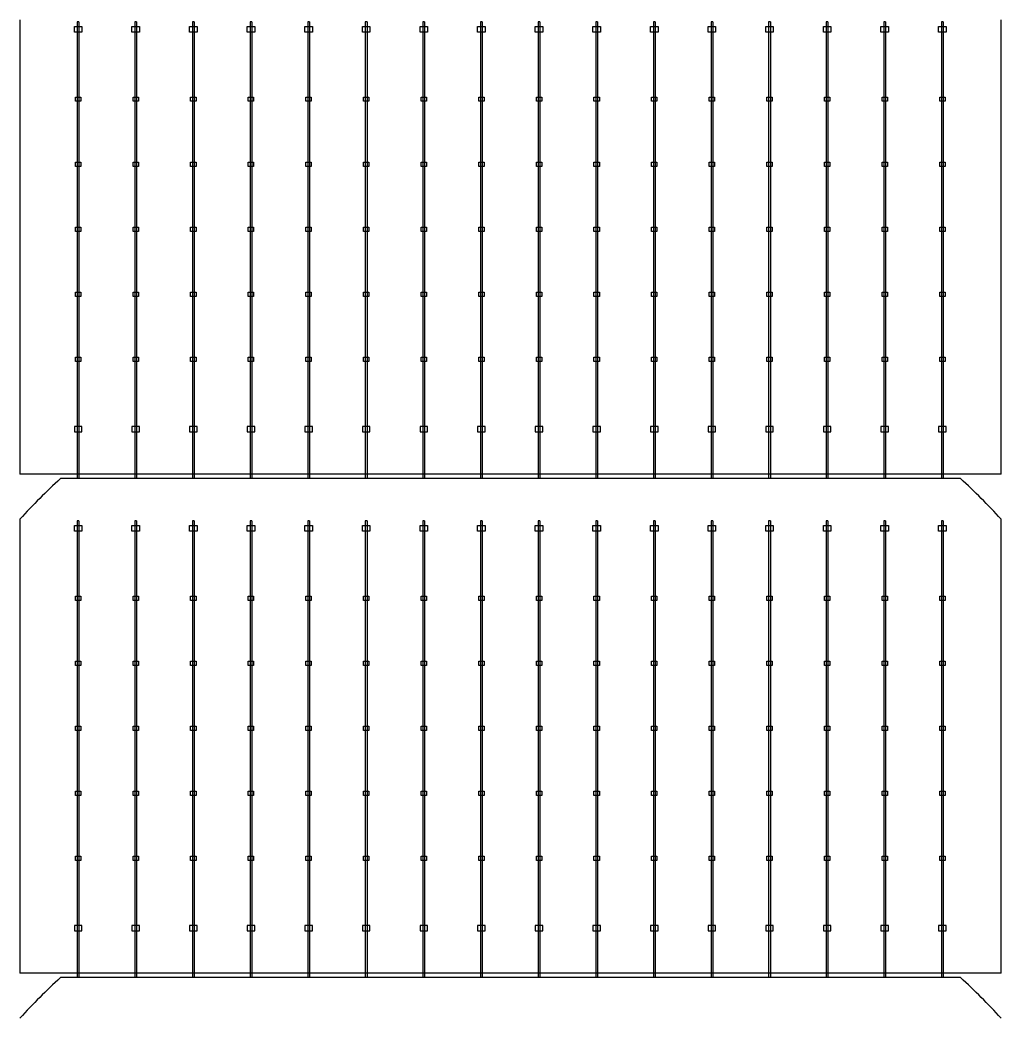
# Model space of a CAD drawing. Header units: millimetres. Extents: x 10297564 to 11610295, y -9287743 to -8409454.
# Drawn here: x 10393046 to 10395587, y -9083989 to -9081404 of the extents above; entities that cross this region are included whole.
import ezdxf

# ---------------------------------------------------------------- set-up
doc = ezdxf.new("R2010")
doc.units = ezdxf.units.MM
doc.header["$LTSCALE"] = 100

msp = doc.modelspace()

# ---------------------------------------------------------------- linework, layer by layer
for p, q in [((10393194.1, -9081408.9), (10393194.1, -9082591.8)), ((10393198.6, -9081408.9), (10393198.6, -9082591.8)), ((10393343.3, -9081408.9), (10393343.3, -9082591.8)), ((10393347.8, -9081408.9), (10393347.8, -9082591.8)), ((10393492.6, -9081408.9), (10393492.6, -9082591.8)), ((10393497, -9081408.9), (10393497, -9082591.8)), ((10393641.8, -9081408.9), (10393641.8, -9082591.8)), ((10393646.3, -9081408.9), (10393646.3, -9082591.8)), ((10393791.1, -9081408.9), (10393791.1, -9082591.8)), ((10393795.5, -9081408.9), (10393795.5, -9082591.8)), ((10393940.3, -9081408.9), (10393940.3, -9082591.8)), ((10393944.8, -9081408.9), (10393944.8, -9082591.8)), ((10394089.6, -9081408.9), (10394089.6, -9082591.8)), ((10394094, -9081408.9), (10394094, -9082591.8)), ((10394238.8, -9081408.9), (10394238.8, -9082591.8)), ((10394243.3, -9081408.9), (10394243.3, -9082591.8)), ((10394388.1, -9081408.9), (10394388.1, -9082591.8)), ((10394392.5, -9081408.9), (10394392.5, -9082591.8)), ((10394537.3, -9081408.9), (10394537.3, -9082591.8)), ((10394541.8, -9081408.9), (10394541.8, -9082591.8)), ((10394686.6, -9081408.9), (10394686.6, -9082591.8)), ((10394691, -9081408.9), (10394691, -9082591.8)), ((10394835.8, -9081408.9), (10394835.8, -9082591.8)), ((10394840.3, -9081408.9), (10394840.3, -9082591.8)), ((10394985.1, -9081408.9), (10394985.1, -9082591.8)), ((10394989.5, -9081408.9), (10394989.5, -9082591.8)), ((10395134.3, -9081408.9), (10395134.3, -9082591.8)), ((10395138.8, -9081408.9), (10395138.8, -9082591.8)), ((10395283.6, -9081408.9), (10395283.6, -9082591.8)), ((10395288, -9081408.9), (10395288, -9082591.8)), ((10395432.8, -9081408.9), (10395432.8, -9082591.8)), ((10395437.3, -9081408.9), (10395437.3, -9082591.8)), ((10395587.1, -9082580.6), (10393045.7, -9082580.6)), ((10393194.1, -9082701.6), (10393194.1, -9083884.5)), ((10393198.6, -9082701.6), (10393198.6, -9083884.5)), ((10393343.3, -9082701.6), (10393343.3, -9083884.5)), ((10393347.8, -9082701.6), (10393347.8, -9083884.5)), ((10393492.6, -9082701.6), (10393492.6, -9083884.5)), ((10393497, -9082701.6), (10393497, -9083884.5)), ((10393641.8, -9082701.6), (10393641.8, -9083884.5)), ((10393646.3, -9082701.6), (10393646.3, -9083884.5)), ((10393791.1, -9082701.6), (10393791.1, -9083884.5)), ((10393795.5, -9082701.6), (10393795.5, -9083884.5)), ((10393940.3, -9082701.6), (10393940.3, -9083884.5)), ((10393944.8, -9082701.6), (10393944.8, -9083884.5)), ((10394089.6, -9082701.6), (10394089.6, -9083884.5)), ((10394094, -9082701.6), (10394094, -9083884.5)), ((10394238.8, -9082701.6), (10394238.8, -9083884.5)), ((10394243.3, -9082701.6), (10394243.3, -9083884.5)), ((10394388.1, -9082701.6), (10394388.1, -9083884.5)), ((10394392.5, -9082701.6), (10394392.5, -9083884.5)), ((10394537.3, -9082701.6), (10394537.3, -9083884.5)), ((10394541.8, -9082701.6), (10394541.8, -9083884.5)), ((10394686.6, -9082701.6), (10394686.6, -9083884.5)), ((10394691, -9082701.6), (10394691, -9083884.5)), ((10394835.8, -9082701.6), (10394835.8, -9083884.5)), ((10394840.3, -9082701.6), (10394840.3, -9083884.5)), ((10394985.1, -9082701.6), (10394985.1, -9083884.5)), ((10394989.5, -9082701.6), (10394989.5, -9083884.5)), ((10395134.3, -9082701.6), (10395134.3, -9083884.5)), ((10395138.8, -9082701.6), (10395138.8, -9083884.5)), ((10395283.6, -9082701.6), (10395283.6, -9083884.5)), ((10395288, -9082701.6), (10395288, -9083884.5)), ((10395432.8, -9082701.6), (10395432.8, -9083884.5)), ((10395437.3, -9082701.6), (10395437.3, -9083884.5)), ((10395587.1, -9083873.3), (10393045.7, -9083873.3))]:
    msp.add_line(p, q)
for points in [[(10393045.7, -9081403.8), (10393045.7, -9082580.6)], [(10395587.1, -9082580.6), (10395587.1, -9081403.8)], [(10393198.6, -9081408.9), (10393194.1, -9081408.9)], [(10393347.8, -9081408.9), (10393343.3, -9081408.9)], [(10393497, -9081408.9), (10393492.6, -9081408.9)], [(10393646.3, -9081408.9), (10393641.8, -9081408.9)], [(10393795.5, -9081408.9), (10393791.1, -9081408.9)], [(10393944.8, -9081408.9), (10393940.3, -9081408.9)], [(10394094, -9081408.9), (10394089.6, -9081408.9)], [(10394243.3, -9081408.9), (10394238.8, -9081408.9)], [(10394392.5, -9081408.9), (10394388.1, -9081408.9)], [(10394541.8, -9081408.9), (10394537.3, -9081408.9)], [(10394691, -9081408.9), (10394686.6, -9081408.9)], [(10394840.3, -9081408.9), (10394835.8, -9081408.9)], [(10394989.5, -9081408.9), (10394985.1, -9081408.9)], [(10395138.8, -9081408.9), (10395134.3, -9081408.9)], [(10395288, -9081408.9), (10395283.6, -9081408.9)], [(10395437.3, -9081408.9), (10395432.8, -9081408.9)], [(10395482.4, -9082591.8), (10393150.4, -9082591.8)], [(10393045.7, -9082696.5), (10393045.7, -9083873.3)], [(10395587.1, -9083873.3), (10395587.1, -9082696.5)], [(10393198.6, -9082701.6), (10393194.1, -9082701.6)], [(10393347.8, -9082701.6), (10393343.3, -9082701.6)], [(10393497, -9082701.6), (10393492.6, -9082701.6)], [(10393646.3, -9082701.6), (10393641.8, -9082701.6)], [(10393795.5, -9082701.6), (10393791.1, -9082701.6)], [(10393944.8, -9082701.6), (10393940.3, -9082701.6)], [(10394094, -9082701.6), (10394089.6, -9082701.6)], [(10394243.3, -9082701.6), (10394238.8, -9082701.6)], [(10394392.5, -9082701.6), (10394388.1, -9082701.6)], [(10394541.8, -9082701.6), (10394537.3, -9082701.6)], [(10394691, -9082701.6), (10394686.6, -9082701.6)], [(10394840.3, -9082701.6), (10394835.8, -9082701.6)], [(10394989.5, -9082701.6), (10394985.1, -9082701.6)], [(10395138.8, -9082701.6), (10395134.3, -9082701.6)], [(10395288, -9082701.6), (10395283.6, -9082701.6)], [(10395437.3, -9082701.6), (10395432.8, -9082701.6)], [(10395482.4, -9083884.4), (10393150.4, -9083884.4)]]:
    msp.add_lwpolyline(points)
for points in [[(10393186.6, -9081435), (10393186.6, -9081421.1), (10393206.1, -9081421.1), (10393206.1, -9081435)], [(10393335.8, -9081435), (10393335.8, -9081421.1), (10393355.3, -9081421.1), (10393355.3, -9081435)], [(10393485.1, -9081435), (10393485.1, -9081421.1), (10393504.6, -9081421.1), (10393504.6, -9081435)], [(10393634.3, -9081435), (10393634.3, -9081421.1), (10393653.8, -9081421.1), (10393653.8, -9081435)], [(10393783.5, -9081435), (10393783.5, -9081421.1), (10393803.1, -9081421.1), (10393803.1, -9081435)], [(10393932.8, -9081435), (10393932.8, -9081421.1), (10393952.3, -9081421.1), (10393952.3, -9081435)], [(10394082, -9081435), (10394082, -9081421.1), (10394101.6, -9081421.1), (10394101.6, -9081435)], [(10394231.3, -9081435), (10394231.3, -9081421.1), (10394250.8, -9081421.1), (10394250.8, -9081435)], [(10394380.5, -9081435), (10394380.5, -9081421.1), (10394400.1, -9081421.1), (10394400.1, -9081435)], [(10394529.8, -9081435), (10394529.8, -9081421.1), (10394549.3, -9081421.1), (10394549.3, -9081435)], [(10394679, -9081435), (10394679, -9081421.1), (10394698.6, -9081421.1), (10394698.6, -9081435)], [(10394828.3, -9081435), (10394828.3, -9081421.1), (10394847.8, -9081421.1), (10394847.8, -9081435)], [(10394977.5, -9081435), (10394977.5, -9081421.1), (10394997.1, -9081421.1), (10394997.1, -9081435)], [(10395126.8, -9081435), (10395126.8, -9081421.1), (10395146.3, -9081421.1), (10395146.3, -9081435)], [(10395276, -9081435), (10395276, -9081421.1), (10395295.6, -9081421.1), (10395295.6, -9081435)], [(10395425.3, -9081435), (10395425.3, -9081421.1), (10395444.8, -9081421.1), (10395444.8, -9081435)], [(10393203.3, -9081614.5), (10393189.3, -9081614.5), (10393189.3, -9081603.4), (10393203.3, -9081603.4)], [(10393352.5, -9081614.5), (10393338.6, -9081614.5), (10393338.6, -9081603.4), (10393352.5, -9081603.4)], [(10393501.8, -9081614.5), (10393487.8, -9081614.5), (10393487.8, -9081603.4), (10393501.8, -9081603.4)], [(10393651, -9081614.5), (10393637.1, -9081614.5), (10393637.1, -9081603.4), (10393651, -9081603.4)], [(10393800.3, -9081614.5), (10393786.3, -9081614.5), (10393786.3, -9081603.4), (10393800.3, -9081603.4)], [(10393949.5, -9081614.5), (10393935.6, -9081614.5), (10393935.6, -9081603.4), (10393949.5, -9081603.4)], [(10394098.8, -9081614.5), (10394084.8, -9081614.5), (10394084.8, -9081603.4), (10394098.8, -9081603.4)], [(10394248, -9081614.5), (10394234.1, -9081614.5), (10394234.1, -9081603.4), (10394248, -9081603.4)], [(10394397.3, -9081614.5), (10394383.3, -9081614.5), (10394383.3, -9081603.4), (10394397.3, -9081603.4)], [(10394546.5, -9081614.5), (10394532.6, -9081614.5), (10394532.6, -9081603.4), (10394546.5, -9081603.4)], [(10394695.8, -9081614.5), (10394681.8, -9081614.5), (10394681.8, -9081603.4), (10394695.8, -9081603.4)], [(10394845, -9081614.5), (10394831.1, -9081614.5), (10394831.1, -9081603.4), (10394845, -9081603.4)], [(10394994.3, -9081614.5), (10394980.3, -9081614.5), (10394980.3, -9081603.4), (10394994.3, -9081603.4)], [(10395143.5, -9081614.5), (10395129.6, -9081614.5), (10395129.6, -9081603.4), (10395143.5, -9081603.4)], [(10395292.8, -9081614.5), (10395278.8, -9081614.5), (10395278.8, -9081603.4), (10395292.8, -9081603.4)], [(10395442, -9081614.5), (10395428.1, -9081614.5), (10395428.1, -9081603.4), (10395442, -9081603.4)], [(10393203.3, -9081783), (10393189.3, -9081783), (10393189.3, -9081771.9), (10393203.3, -9081771.9)], [(10393352.5, -9081783), (10393338.6, -9081783), (10393338.6, -9081771.9), (10393352.5, -9081771.9)], [(10393501.8, -9081783), (10393487.8, -9081783), (10393487.8, -9081771.9), (10393501.8, -9081771.9)], [(10393651, -9081783), (10393637.1, -9081783), (10393637.1, -9081771.9), (10393651, -9081771.9)], [(10393800.3, -9081783), (10393786.3, -9081783), (10393786.3, -9081771.9), (10393800.3, -9081771.9)], [(10393949.5, -9081783), (10393935.6, -9081783), (10393935.6, -9081771.9), (10393949.5, -9081771.9)], [(10394098.8, -9081783), (10394084.8, -9081783), (10394084.8, -9081771.9), (10394098.8, -9081771.9)], [(10394248, -9081783), (10394234.1, -9081783), (10394234.1, -9081771.9), (10394248, -9081771.9)], [(10394397.3, -9081783), (10394383.3, -9081783), (10394383.3, -9081771.9), (10394397.3, -9081771.9)], [(10394546.5, -9081783), (10394532.6, -9081783), (10394532.6, -9081771.9), (10394546.5, -9081771.9)], [(10394695.8, -9081783), (10394681.8, -9081783), (10394681.8, -9081771.9), (10394695.8, -9081771.9)], [(10394845, -9081783), (10394831.1, -9081783), (10394831.1, -9081771.9), (10394845, -9081771.9)], [(10394994.3, -9081783), (10394980.3, -9081783), (10394980.3, -9081771.9), (10394994.3, -9081771.9)], [(10395143.5, -9081783), (10395129.6, -9081783), (10395129.6, -9081771.9), (10395143.5, -9081771.9)], [(10395292.8, -9081783), (10395278.8, -9081783), (10395278.8, -9081771.9), (10395292.8, -9081771.9)], [(10395442, -9081783), (10395428.1, -9081783), (10395428.1, -9081771.9), (10395442, -9081771.9)], [(10393203.3, -9081951.5), (10393189.3, -9081951.5), (10393189.3, -9081940.4), (10393203.3, -9081940.4)], [(10393352.5, -9081951.5), (10393338.6, -9081951.5), (10393338.6, -9081940.4), (10393352.5, -9081940.4)], [(10393501.8, -9081951.5), (10393487.8, -9081951.5), (10393487.8, -9081940.4), (10393501.8, -9081940.4)], [(10393651, -9081951.5), (10393637.1, -9081951.5), (10393637.1, -9081940.4), (10393651, -9081940.4)], [(10393800.3, -9081951.5), (10393786.3, -9081951.5), (10393786.3, -9081940.4), (10393800.3, -9081940.4)], [(10393949.5, -9081951.5), (10393935.6, -9081951.5), (10393935.6, -9081940.4), (10393949.5, -9081940.4)], [(10394098.8, -9081951.5), (10394084.8, -9081951.5), (10394084.8, -9081940.4), (10394098.8, -9081940.4)], [(10394248, -9081951.5), (10394234.1, -9081951.5), (10394234.1, -9081940.4), (10394248, -9081940.4)], [(10394397.3, -9081951.5), (10394383.3, -9081951.5), (10394383.3, -9081940.4), (10394397.3, -9081940.4)], [(10394546.5, -9081951.5), (10394532.6, -9081951.5), (10394532.6, -9081940.4), (10394546.5, -9081940.4)], [(10394695.8, -9081951.5), (10394681.8, -9081951.5), (10394681.8, -9081940.4), (10394695.8, -9081940.4)], [(10394845, -9081951.5), (10394831.1, -9081951.5), (10394831.1, -9081940.4), (10394845, -9081940.4)], [(10394994.3, -9081951.5), (10394980.3, -9081951.5), (10394980.3, -9081940.4), (10394994.3, -9081940.4)], [(10395143.5, -9081951.5), (10395129.6, -9081951.5), (10395129.6, -9081940.4), (10395143.5, -9081940.4)], [(10395292.8, -9081951.5), (10395278.8, -9081951.5), (10395278.8, -9081940.4), (10395292.8, -9081940.4)], [(10395442, -9081951.5), (10395428.1, -9081951.5), (10395428.1, -9081940.4), (10395442, -9081940.4)], [(10393203.3, -9082120), (10393189.3, -9082120), (10393189.3, -9082108.9), (10393203.3, -9082108.9)], [(10393352.5, -9082120), (10393338.6, -9082120), (10393338.6, -9082108.9), (10393352.5, -9082108.9)], [(10393501.8, -9082120), (10393487.8, -9082120), (10393487.8, -9082108.9), (10393501.8, -9082108.9)], [(10393651, -9082120), (10393637.1, -9082120), (10393637.1, -9082108.9), (10393651, -9082108.9)], [(10393800.3, -9082120), (10393786.3, -9082120), (10393786.3, -9082108.9), (10393800.3, -9082108.9)], [(10393949.5, -9082120), (10393935.6, -9082120), (10393935.6, -9082108.9), (10393949.5, -9082108.9)], [(10394098.8, -9082120), (10394084.8, -9082120), (10394084.8, -9082108.9), (10394098.8, -9082108.9)], [(10394248, -9082120), (10394234.1, -9082120), (10394234.1, -9082108.9), (10394248, -9082108.9)], [(10394397.3, -9082120), (10394383.3, -9082120), (10394383.3, -9082108.9), (10394397.3, -9082108.9)], [(10394546.5, -9082120), (10394532.6, -9082120), (10394532.6, -9082108.9), (10394546.5, -9082108.9)], [(10394695.8, -9082120), (10394681.8, -9082120), (10394681.8, -9082108.9), (10394695.8, -9082108.9)], [(10394845, -9082120), (10394831.1, -9082120), (10394831.1, -9082108.9), (10394845, -9082108.9)], [(10394994.3, -9082120), (10394980.3, -9082120), (10394980.3, -9082108.9), (10394994.3, -9082108.9)], [(10395143.5, -9082120), (10395129.6, -9082120), (10395129.6, -9082108.9), (10395143.5, -9082108.9)], [(10395292.8, -9082120), (10395278.8, -9082120), (10395278.8, -9082108.9), (10395292.8, -9082108.9)], [(10395442, -9082120), (10395428.1, -9082120), (10395428.1, -9082108.9), (10395442, -9082108.9)], [(10393203.3, -9082288.5), (10393189.3, -9082288.5), (10393189.3, -9082277.4), (10393203.3, -9082277.4)], [(10393352.5, -9082288.5), (10393338.6, -9082288.5), (10393338.6, -9082277.4), (10393352.5, -9082277.4)], [(10393501.8, -9082288.5), (10393487.8, -9082288.5), (10393487.8, -9082277.4), (10393501.8, -9082277.4)], [(10393651, -9082288.5), (10393637.1, -9082288.5), (10393637.1, -9082277.4), (10393651, -9082277.4)], [(10393800.3, -9082288.5), (10393786.3, -9082288.5), (10393786.3, -9082277.4), (10393800.3, -9082277.4)], [(10393949.5, -9082288.5), (10393935.6, -9082288.5), (10393935.6, -9082277.4), (10393949.5, -9082277.4)], [(10394098.8, -9082288.5), (10394084.8, -9082288.5), (10394084.8, -9082277.4), (10394098.8, -9082277.4)], [(10394248, -9082288.5), (10394234.1, -9082288.5), (10394234.1, -9082277.4), (10394248, -9082277.4)], [(10394397.3, -9082288.5), (10394383.3, -9082288.5), (10394383.3, -9082277.4), (10394397.3, -9082277.4)], [(10394546.5, -9082288.5), (10394532.6, -9082288.5), (10394532.6, -9082277.4), (10394546.5, -9082277.4)], [(10394695.8, -9082288.5), (10394681.8, -9082288.5), (10394681.8, -9082277.4), (10394695.8, -9082277.4)], [(10394845, -9082288.5), (10394831.1, -9082288.5), (10394831.1, -9082277.4), (10394845, -9082277.4)], [(10394994.3, -9082288.5), (10394980.3, -9082288.5), (10394980.3, -9082277.4), (10394994.3, -9082277.4)], [(10395143.5, -9082288.5), (10395129.6, -9082288.5), (10395129.6, -9082277.4), (10395143.5, -9082277.4)], [(10395292.8, -9082288.5), (10395278.8, -9082288.5), (10395278.8, -9082277.4), (10395292.8, -9082277.4)], [(10395442, -9082288.5), (10395428.1, -9082288.5), (10395428.1, -9082277.4), (10395442, -9082277.4)], [(10393186.6, -9082456.9), (10393186.6, -9082470.8), (10393206.1, -9082470.8), (10393206.1, -9082456.9)], [(10393335.8, -9082456.9), (10393335.8, -9082470.8), (10393355.3, -9082470.8), (10393355.3, -9082456.9)], [(10393485.1, -9082456.9), (10393485.1, -9082470.8), (10393504.6, -9082470.8), (10393504.6, -9082456.9)], [(10393634.3, -9082456.9), (10393634.3, -9082470.8), (10393653.8, -9082470.8), (10393653.8, -9082456.9)], [(10393783.5, -9082456.9), (10393783.5, -9082470.8), (10393803.1, -9082470.8), (10393803.1, -9082456.9)], [(10393932.8, -9082456.9), (10393932.8, -9082470.8), (10393952.3, -9082470.8), (10393952.3, -9082456.9)], [(10394082, -9082456.9), (10394082, -9082470.8), (10394101.6, -9082470.8), (10394101.6, -9082456.9)], [(10394231.3, -9082456.9), (10394231.3, -9082470.8), (10394250.8, -9082470.8), (10394250.8, -9082456.9)], [(10394380.5, -9082456.9), (10394380.5, -9082470.8), (10394400.1, -9082470.8), (10394400.1, -9082456.9)], [(10394529.8, -9082456.9), (10394529.8, -9082470.8), (10394549.3, -9082470.8), (10394549.3, -9082456.9)], [(10394679, -9082456.9), (10394679, -9082470.8), (10394698.6, -9082470.8), (10394698.6, -9082456.9)], [(10394828.3, -9082456.9), (10394828.3, -9082470.8), (10394847.8, -9082470.8), (10394847.8, -9082456.9)], [(10394977.5, -9082456.9), (10394977.5, -9082470.8), (10394997.1, -9082470.8), (10394997.1, -9082456.9)], [(10395126.8, -9082456.9), (10395126.8, -9082470.8), (10395146.3, -9082470.8), (10395146.3, -9082456.9)], [(10395276, -9082456.9), (10395276, -9082470.8), (10395295.6, -9082470.8), (10395295.6, -9082456.9)], [(10395425.3, -9082456.9), (10395425.3, -9082470.8), (10395444.8, -9082470.8), (10395444.8, -9082456.9)], [(10393186.6, -9082727.7), (10393186.6, -9082713.7), (10393206.1, -9082713.7), (10393206.1, -9082727.7)], [(10393335.8, -9082727.7), (10393335.8, -9082713.7), (10393355.3, -9082713.7), (10393355.3, -9082727.7)], [(10393485.1, -9082727.7), (10393485.1, -9082713.7), (10393504.6, -9082713.7), (10393504.6, -9082727.7)], [(10393634.3, -9082727.7), (10393634.3, -9082713.7), (10393653.8, -9082713.7), (10393653.8, -9082727.7)], [(10393783.5, -9082727.7), (10393783.5, -9082713.7), (10393803.1, -9082713.7), (10393803.1, -9082727.7)], [(10393932.8, -9082727.7), (10393932.8, -9082713.7), (10393952.3, -9082713.7), (10393952.3, -9082727.7)], [(10394082, -9082727.7), (10394082, -9082713.7), (10394101.6, -9082713.7), (10394101.6, -9082727.7)], [(10394231.3, -9082727.7), (10394231.3, -9082713.7), (10394250.8, -9082713.7), (10394250.8, -9082727.7)], [(10394380.5, -9082727.7), (10394380.5, -9082713.7), (10394400.1, -9082713.7), (10394400.1, -9082727.7)], [(10394529.8, -9082727.7), (10394529.8, -9082713.7), (10394549.3, -9082713.7), (10394549.3, -9082727.7)], [(10394679, -9082727.7), (10394679, -9082713.7), (10394698.6, -9082713.7), (10394698.6, -9082727.7)], [(10394828.3, -9082727.7), (10394828.3, -9082713.7), (10394847.8, -9082713.7), (10394847.8, -9082727.7)], [(10394977.5, -9082727.7), (10394977.5, -9082713.7), (10394997.1, -9082713.7), (10394997.1, -9082727.7)], [(10395126.8, -9082727.7), (10395126.8, -9082713.7), (10395146.3, -9082713.7), (10395146.3, -9082727.7)], [(10395276, -9082727.7), (10395276, -9082713.7), (10395295.6, -9082713.7), (10395295.6, -9082727.7)], [(10395425.3, -9082727.7), (10395425.3, -9082713.7), (10395444.8, -9082713.7), (10395444.8, -9082727.7)], [(10393203.3, -9082907.2), (10393189.3, -9082907.2), (10393189.3, -9082896), (10393203.3, -9082896)], [(10393352.5, -9082907.2), (10393338.6, -9082907.2), (10393338.6, -9082896), (10393352.5, -9082896)], [(10393501.8, -9082907.2), (10393487.8, -9082907.2), (10393487.8, -9082896), (10393501.8, -9082896)], [(10393651, -9082907.2), (10393637.1, -9082907.2), (10393637.1, -9082896), (10393651, -9082896)], [(10393800.3, -9082907.2), (10393786.3, -9082907.2), (10393786.3, -9082896), (10393800.3, -9082896)], [(10393949.5, -9082907.2), (10393935.6, -9082907.2), (10393935.6, -9082896), (10393949.5, -9082896)], [(10394098.8, -9082907.2), (10394084.8, -9082907.2), (10394084.8, -9082896), (10394098.8, -9082896)], [(10394248, -9082907.2), (10394234.1, -9082907.2), (10394234.1, -9082896), (10394248, -9082896)], [(10394397.3, -9082907.2), (10394383.3, -9082907.2), (10394383.3, -9082896), (10394397.3, -9082896)], [(10394546.5, -9082907.2), (10394532.6, -9082907.2), (10394532.6, -9082896), (10394546.5, -9082896)], [(10394695.8, -9082907.2), (10394681.8, -9082907.2), (10394681.8, -9082896), (10394695.8, -9082896)], [(10394845, -9082907.2), (10394831.1, -9082907.2), (10394831.1, -9082896), (10394845, -9082896)], [(10394994.3, -9082907.2), (10394980.3, -9082907.2), (10394980.3, -9082896), (10394994.3, -9082896)], [(10395143.5, -9082907.2), (10395129.6, -9082907.2), (10395129.6, -9082896), (10395143.5, -9082896)], [(10395292.8, -9082907.2), (10395278.8, -9082907.2), (10395278.8, -9082896), (10395292.8, -9082896)], [(10395442, -9082907.2), (10395428.1, -9082907.2), (10395428.1, -9082896), (10395442, -9082896)], [(10393203.3, -9083075.7), (10393189.3, -9083075.7), (10393189.3, -9083064.5), (10393203.3, -9083064.5)], [(10393352.5, -9083075.7), (10393338.6, -9083075.7), (10393338.6, -9083064.5), (10393352.5, -9083064.5)], [(10393501.8, -9083075.7), (10393487.8, -9083075.7), (10393487.8, -9083064.5), (10393501.8, -9083064.5)], [(10393651, -9083075.7), (10393637.1, -9083075.7), (10393637.1, -9083064.5), (10393651, -9083064.5)], [(10393800.3, -9083075.7), (10393786.3, -9083075.7), (10393786.3, -9083064.5), (10393800.3, -9083064.5)], [(10393949.5, -9083075.7), (10393935.6, -9083075.7), (10393935.6, -9083064.5), (10393949.5, -9083064.5)], [(10394098.8, -9083075.7), (10394084.8, -9083075.7), (10394084.8, -9083064.5), (10394098.8, -9083064.5)], [(10394248, -9083075.7), (10394234.1, -9083075.7), (10394234.1, -9083064.5), (10394248, -9083064.5)], [(10394397.3, -9083075.7), (10394383.3, -9083075.7), (10394383.3, -9083064.5), (10394397.3, -9083064.5)], [(10394546.5, -9083075.7), (10394532.6, -9083075.7), (10394532.6, -9083064.5), (10394546.5, -9083064.5)], [(10394695.8, -9083075.7), (10394681.8, -9083075.7), (10394681.8, -9083064.5), (10394695.8, -9083064.5)], [(10394845, -9083075.7), (10394831.1, -9083075.7), (10394831.1, -9083064.5), (10394845, -9083064.5)], [(10394994.3, -9083075.7), (10394980.3, -9083075.7), (10394980.3, -9083064.5), (10394994.3, -9083064.5)], [(10395143.5, -9083075.7), (10395129.6, -9083075.7), (10395129.6, -9083064.5), (10395143.5, -9083064.5)], [(10395292.8, -9083075.7), (10395278.8, -9083075.7), (10395278.8, -9083064.5), (10395292.8, -9083064.5)], [(10395442, -9083075.7), (10395428.1, -9083075.7), (10395428.1, -9083064.5), (10395442, -9083064.5)], [(10393203.3, -9083244.2), (10393189.3, -9083244.2), (10393189.3, -9083233), (10393203.3, -9083233)], [(10393352.5, -9083244.2), (10393338.6, -9083244.2), (10393338.6, -9083233), (10393352.5, -9083233)], [(10393501.8, -9083244.2), (10393487.8, -9083244.2), (10393487.8, -9083233), (10393501.8, -9083233)], [(10393651, -9083244.2), (10393637.1, -9083244.2), (10393637.1, -9083233), (10393651, -9083233)], [(10393800.3, -9083244.2), (10393786.3, -9083244.2), (10393786.3, -9083233), (10393800.3, -9083233)], [(10393949.5, -9083244.2), (10393935.6, -9083244.2), (10393935.6, -9083233), (10393949.5, -9083233)], [(10394098.8, -9083244.2), (10394084.8, -9083244.2), (10394084.8, -9083233), (10394098.8, -9083233)], [(10394248, -9083244.2), (10394234.1, -9083244.2), (10394234.1, -9083233), (10394248, -9083233)], [(10394397.3, -9083244.2), (10394383.3, -9083244.2), (10394383.3, -9083233), (10394397.3, -9083233)], [(10394546.5, -9083244.2), (10394532.6, -9083244.2), (10394532.6, -9083233), (10394546.5, -9083233)], [(10394695.8, -9083244.2), (10394681.8, -9083244.2), (10394681.8, -9083233), (10394695.8, -9083233)], [(10394845, -9083244.2), (10394831.1, -9083244.2), (10394831.1, -9083233), (10394845, -9083233)], [(10394994.3, -9083244.2), (10394980.3, -9083244.2), (10394980.3, -9083233), (10394994.3, -9083233)], [(10395143.5, -9083244.2), (10395129.6, -9083244.2), (10395129.6, -9083233), (10395143.5, -9083233)], [(10395292.8, -9083244.2), (10395278.8, -9083244.2), (10395278.8, -9083233), (10395292.8, -9083233)], [(10395442, -9083244.2), (10395428.1, -9083244.2), (10395428.1, -9083233), (10395442, -9083233)], [(10393203.3, -9083412.7), (10393189.3, -9083412.7), (10393189.3, -9083401.5), (10393203.3, -9083401.5)], [(10393352.5, -9083412.7), (10393338.6, -9083412.7), (10393338.6, -9083401.5), (10393352.5, -9083401.5)], [(10393501.8, -9083412.7), (10393487.8, -9083412.7), (10393487.8, -9083401.5), (10393501.8, -9083401.5)], [(10393651, -9083412.7), (10393637.1, -9083412.7), (10393637.1, -9083401.5), (10393651, -9083401.5)], [(10393800.3, -9083412.7), (10393786.3, -9083412.7), (10393786.3, -9083401.5), (10393800.3, -9083401.5)], [(10393949.5, -9083412.7), (10393935.6, -9083412.7), (10393935.6, -9083401.5), (10393949.5, -9083401.5)], [(10394098.8, -9083412.7), (10394084.8, -9083412.7), (10394084.8, -9083401.5), (10394098.8, -9083401.5)], [(10394248, -9083412.7), (10394234.1, -9083412.7), (10394234.1, -9083401.5), (10394248, -9083401.5)], [(10394397.3, -9083412.7), (10394383.3, -9083412.7), (10394383.3, -9083401.5), (10394397.3, -9083401.5)], [(10394546.5, -9083412.7), (10394532.6, -9083412.7), (10394532.6, -9083401.5), (10394546.5, -9083401.5)], [(10394695.8, -9083412.7), (10394681.8, -9083412.7), (10394681.8, -9083401.5), (10394695.8, -9083401.5)], [(10394845, -9083412.7), (10394831.1, -9083412.7), (10394831.1, -9083401.5), (10394845, -9083401.5)], [(10394994.3, -9083412.7), (10394980.3, -9083412.7), (10394980.3, -9083401.5), (10394994.3, -9083401.5)], [(10395143.5, -9083412.7), (10395129.6, -9083412.7), (10395129.6, -9083401.5), (10395143.5, -9083401.5)], [(10395292.8, -9083412.7), (10395278.8, -9083412.7), (10395278.8, -9083401.5), (10395292.8, -9083401.5)], [(10395442, -9083412.7), (10395428.1, -9083412.7), (10395428.1, -9083401.5), (10395442, -9083401.5)], [(10393203.3, -9083581.2), (10393189.3, -9083581.2), (10393189.3, -9083570), (10393203.3, -9083570)], [(10393352.5, -9083581.2), (10393338.6, -9083581.2), (10393338.6, -9083570), (10393352.5, -9083570)], [(10393501.8, -9083581.2), (10393487.8, -9083581.2), (10393487.8, -9083570), (10393501.8, -9083570)], [(10393651, -9083581.2), (10393637.1, -9083581.2), (10393637.1, -9083570), (10393651, -9083570)], [(10393800.3, -9083581.2), (10393786.3, -9083581.2), (10393786.3, -9083570), (10393800.3, -9083570)], [(10393949.5, -9083581.2), (10393935.6, -9083581.2), (10393935.6, -9083570), (10393949.5, -9083570)], [(10394098.8, -9083581.2), (10394084.8, -9083581.2), (10394084.8, -9083570), (10394098.8, -9083570)], [(10394248, -9083581.2), (10394234.1, -9083581.2), (10394234.1, -9083570), (10394248, -9083570)], [(10394397.3, -9083581.2), (10394383.3, -9083581.2), (10394383.3, -9083570), (10394397.3, -9083570)], [(10394546.5, -9083581.2), (10394532.6, -9083581.2), (10394532.6, -9083570), (10394546.5, -9083570)], [(10394695.8, -9083581.2), (10394681.8, -9083581.2), (10394681.8, -9083570), (10394695.8, -9083570)], [(10394845, -9083581.2), (10394831.1, -9083581.2), (10394831.1, -9083570), (10394845, -9083570)], [(10394994.3, -9083581.2), (10394980.3, -9083581.2), (10394980.3, -9083570), (10394994.3, -9083570)], [(10395143.5, -9083581.2), (10395129.6, -9083581.2), (10395129.6, -9083570), (10395143.5, -9083570)], [(10395292.8, -9083581.2), (10395278.8, -9083581.2), (10395278.8, -9083570), (10395292.8, -9083570)], [(10395442, -9083581.2), (10395428.1, -9083581.2), (10395428.1, -9083570), (10395442, -9083570)], [(10393186.6, -9083749.5), (10393186.6, -9083763.5), (10393206.1, -9083763.5), (10393206.1, -9083749.5)], [(10393335.8, -9083749.5), (10393335.8, -9083763.5), (10393355.3, -9083763.5), (10393355.3, -9083749.5)], [(10393485.1, -9083749.5), (10393485.1, -9083763.5), (10393504.6, -9083763.5), (10393504.6, -9083749.5)], [(10393634.3, -9083749.5), (10393634.3, -9083763.5), (10393653.8, -9083763.5), (10393653.8, -9083749.5)], [(10393783.5, -9083749.5), (10393783.5, -9083763.5), (10393803.1, -9083763.5), (10393803.1, -9083749.5)], [(10393932.8, -9083749.5), (10393932.8, -9083763.5), (10393952.3, -9083763.5), (10393952.3, -9083749.5)], [(10394082, -9083749.5), (10394082, -9083763.5), (10394101.6, -9083763.5), (10394101.6, -9083749.5)], [(10394231.3, -9083749.5), (10394231.3, -9083763.5), (10394250.8, -9083763.5), (10394250.8, -9083749.5)], [(10394380.5, -9083749.5), (10394380.5, -9083763.5), (10394400.1, -9083763.5), (10394400.1, -9083749.5)], [(10394529.8, -9083749.5), (10394529.8, -9083763.5), (10394549.3, -9083763.5), (10394549.3, -9083749.5)], [(10394679, -9083749.5), (10394679, -9083763.5), (10394698.6, -9083763.5), (10394698.6, -9083749.5)], [(10394828.3, -9083749.5), (10394828.3, -9083763.5), (10394847.8, -9083763.5), (10394847.8, -9083749.5)], [(10394977.5, -9083749.5), (10394977.5, -9083763.5), (10394997.1, -9083763.5), (10394997.1, -9083749.5)], [(10395126.8, -9083749.5), (10395126.8, -9083763.5), (10395146.3, -9083763.5), (10395146.3, -9083749.5)], [(10395276, -9083749.5), (10395276, -9083763.5), (10395295.6, -9083763.5), (10395295.6, -9083749.5)], [(10395425.3, -9083749.5), (10395425.3, -9083763.5), (10395444.8, -9083763.5), (10395444.8, -9083749.5)]]:
    msp.add_lwpolyline(points, close=True)
for centre, start, end in [((10394315, -9083861.1), 132.5369, 137.4631), ((10394317.8, -9083861.1), 42.5369, 47.4631), ((10394315, -9085153.7), 132.5369, 137.4631), ((10394317.8, -9085153.7), 42.5369, 47.4631)]:
    msp.add_arc(centre, 1722.6, start, end)

doc.saveas('drawing.dxf')
